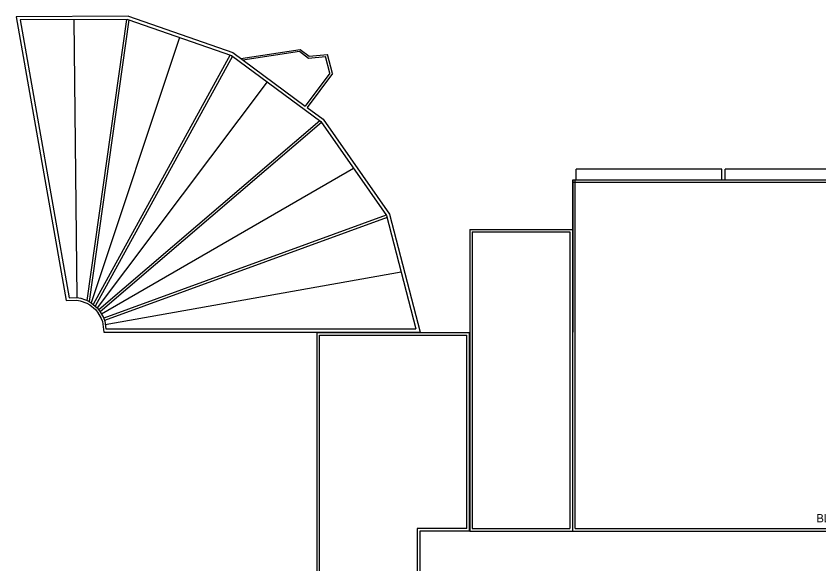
# Model space of a CAD drawing. Header units: centimetres. Extents: x -15 to 273, y 1 to 137.
# Drawn here: x 4.67 to 53.28, y 93.07 to 126.26 of the extents above; entities that cross this region are included whole.
import ezdxf

# ---------------------------------------------------------------- set-up
doc = ezdxf.new("R2010")
doc.units = ezdxf.units.CM
doc.header["$LTSCALE"] = 0.003
doc.header["$MEASUREMENT"] = 0
doc.layers.add('ALV', color=2, linetype='CONTINUOUS')
doc.layers.add('USO', color=2, linetype='CONTINUOUS')

msp = doc.modelspace()

# ---------------------------------------------------------------- linework, layer by layer
at = {"layer": 'ALV'}
for p, q in [((11.448, 126.255), (4.669, 126.22)), ((4.669, 126.22), (7.688, 109.093)), ((11.415, 126.055), (4.907, 126.021)), ((4.907, 126.021), (7.864, 109.249)), ((8.161, 126.038), (8.343, 109.266)), ((11.339, 126.055), (8.94, 109.091)), ((11.487, 126.03), (9.082, 109.025)), ((11.415, 126.055), (17.671, 123.886)), ((11.448, 126.255), (17.765, 124.065)), ((14.543, 124.97), (9.208, 108.952)), ((17.765, 124.065), (22.134, 120.827)), ((18.251, 123.705), (21.818, 124.235)), ((18.365, 123.62), (21.792, 124.13)), ((21.792, 124.13), (22.339, 123.725)), ((21.818, 124.235), (22.367, 123.828)), ((17.599, 123.911), (9.33, 108.85)), ((17.731, 123.841), (9.447, 108.751)), ((17.671, 123.886), (23.066, 119.887)), ((22.339, 123.725), (23.351, 123.826)), ((22.367, 123.828), (23.477, 123.939)), ((23.61, 122.818), (23.351, 123.826)), ((23.773, 122.786), (23.477, 123.939)), ((23.61, 122.818), (22.134, 120.827)), ((23.773, 122.786), (22.255, 120.737)), ((19.829, 122.286), (9.57, 108.649)), ((22.255, 120.737), (23.211, 120.028)), ((23.004, 119.933), (9.666, 108.532)), ((23.109, 119.825), (9.753, 108.409)), ((23.066, 119.887), (27.042, 114.217)), ((23.211, 120.028), (27.227, 114.302)), ((25.054, 117.052), (9.833, 108.271)), ((47.287, 117.027), (38.487, 117.027)), ((38.487, 116.377), (38.487, 117.027)), ((47.287, 116.377), (47.287, 117.027)), ((56.88, 117.027), (47.487, 117.027)), ((47.487, 116.377), (47.487, 117.027)), ((38.287, 116.377), (38.287, 107.177)), ((38.287, 116.377), (74.487, 116.377)), ((38.287, 95.177), (38.287, 116.377)), ((38.287, 116.227), (74.337, 116.227)), ((38.437, 95.327), (38.437, 116.377)), ((27.026, 114.241), (9.965, 108.029)), ((27.227, 114.302), (29.067, 107.177)), ((27.073, 114.099), (10.016, 107.888)), ((27.042, 114.217), (28.809, 107.377)), ((32.067, 113.377), (32.067, 95.177)), ((32.067, 113.377), (38.267, 113.377)), ((38.267, 113.377), (38.267, 95.177)), ((32.217, 113.227), (32.217, 95.327)), ((32.217, 113.227), (38.117, 113.227)), ((38.117, 113.227), (38.117, 95.327)), ((27.925, 110.797), (10.058, 107.613)), ((38.287, 110.177), (38.287, 107.377)), ((7.688, 109.093), (8.333, 109.116)), ((7.864, 109.249), (8.343, 109.266)), ((8.333, 109.116), (8.53, 109.081)), ((8.343, 109.266), (8.569, 109.226)), ((8.53, 109.081), (8.949, 108.929)), ((8.569, 109.226), (9.012, 109.065)), ((8.949, 108.929), (9.122, 108.829)), ((9.012, 109.065), (9.208, 108.952)), ((9.208, 108.952), (9.57, 108.649)), ((9.122, 108.829), (9.463, 108.542)), ((9.463, 108.542), (9.592, 108.389)), ((9.57, 108.649), (9.715, 108.475)), ((9.715, 108.475), (9.951, 108.067)), ((9.592, 108.389), (9.814, 108.003)), ((9.814, 108.003), (9.883, 107.815)), ((9.951, 108.067), (10.03, 107.85)), ((9.883, 107.815), (9.96, 107.177)), ((10.03, 107.85), (10.087, 107.377)), ((9.96, 107.177), (29.067, 107.177)), ((10.087, 107.377), (28.809, 107.377)), ((22.847, 83.177), (22.847, 107.155)), ((22.847, 107.155), (32.047, 107.155)), ((22.997, 83.327), (22.997, 107.005)), ((22.997, 107.005), (31.897, 107.005)), ((31.897, 101.377), (31.897, 107.005)), ((32.047, 101.377), (32.047, 107.155)), ((31.897, 95.327), (31.897, 101.373)), ((32.047, 95.177), (32.047, 101.373)), ((28.897, 95.327), (28.897, 83.327)), ((31.897, 95.327), (28.897, 95.327)), ((32.217, 95.327), (38.117, 95.327)), ((38.437, 95.327), (74.337, 95.327)), ((29.047, 95.177), (29.047, 83.177)), ((32.047, 95.177), (29.047, 95.177)), ((32.067, 95.177), (38.267, 95.177)), ((38.287, 95.177), (74.487, 95.177))]:
    msp.add_line(p, q, dxfattribs=at)

# ---------------------------------------------------------------- texts
at = {"layer": 'USO'}
msp.add_text('BLOCO E', height=0.5, dxfattribs=at).set_placement((53.011, 95.7))

doc.saveas('drawing.dxf')
